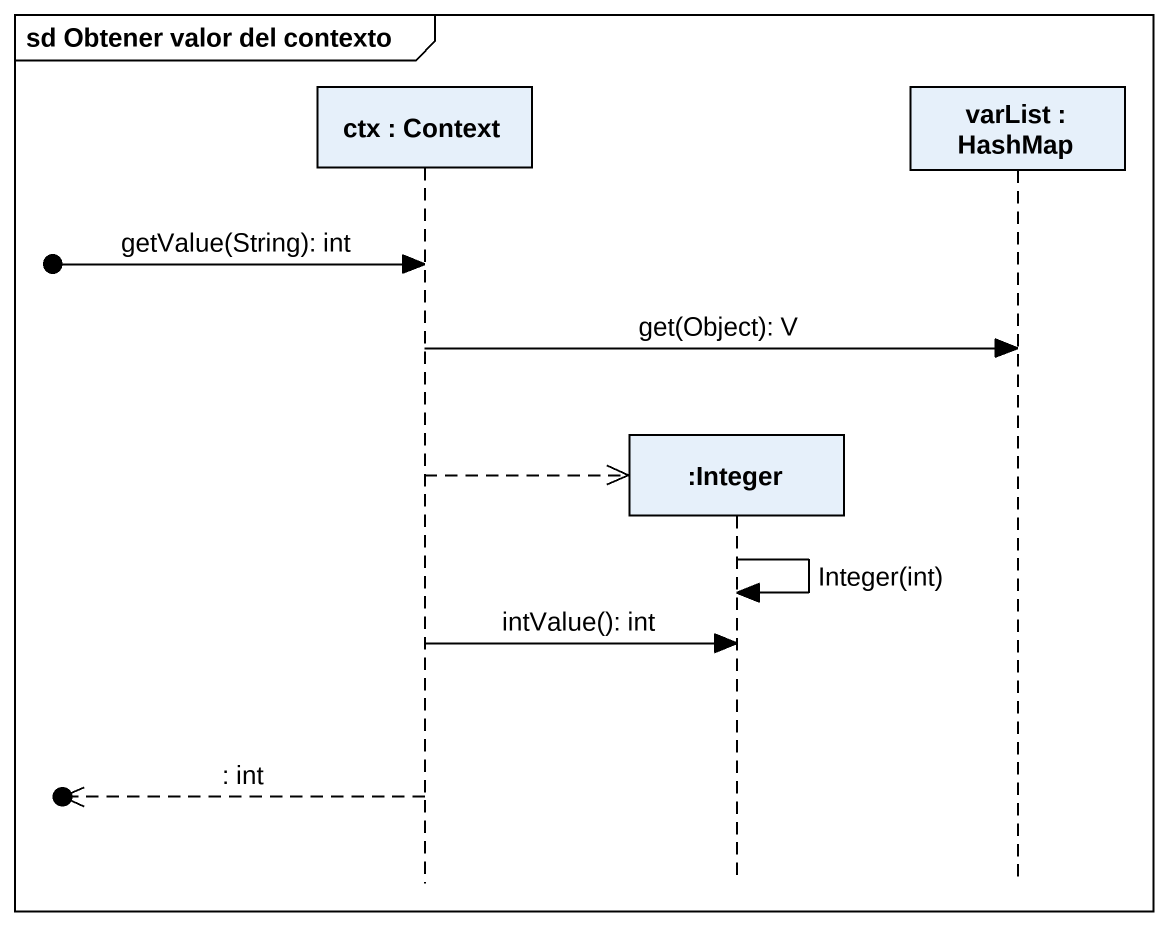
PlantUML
@startuml
mainframe sd Obtener valor del contexto
hide footbox
participant "ctx : Context" as ctx
participant ":Integer" as Integer
participant "varList : HashMap" as varList

[o-> ctx : getValue(String): int
ctx -> varList : get(Object): V
ctx -->> Integer **
Integer -> Integer : Integer(int)
ctx -> Integer : intValue(): int
[o<<-- ctx : : int
@enduml
